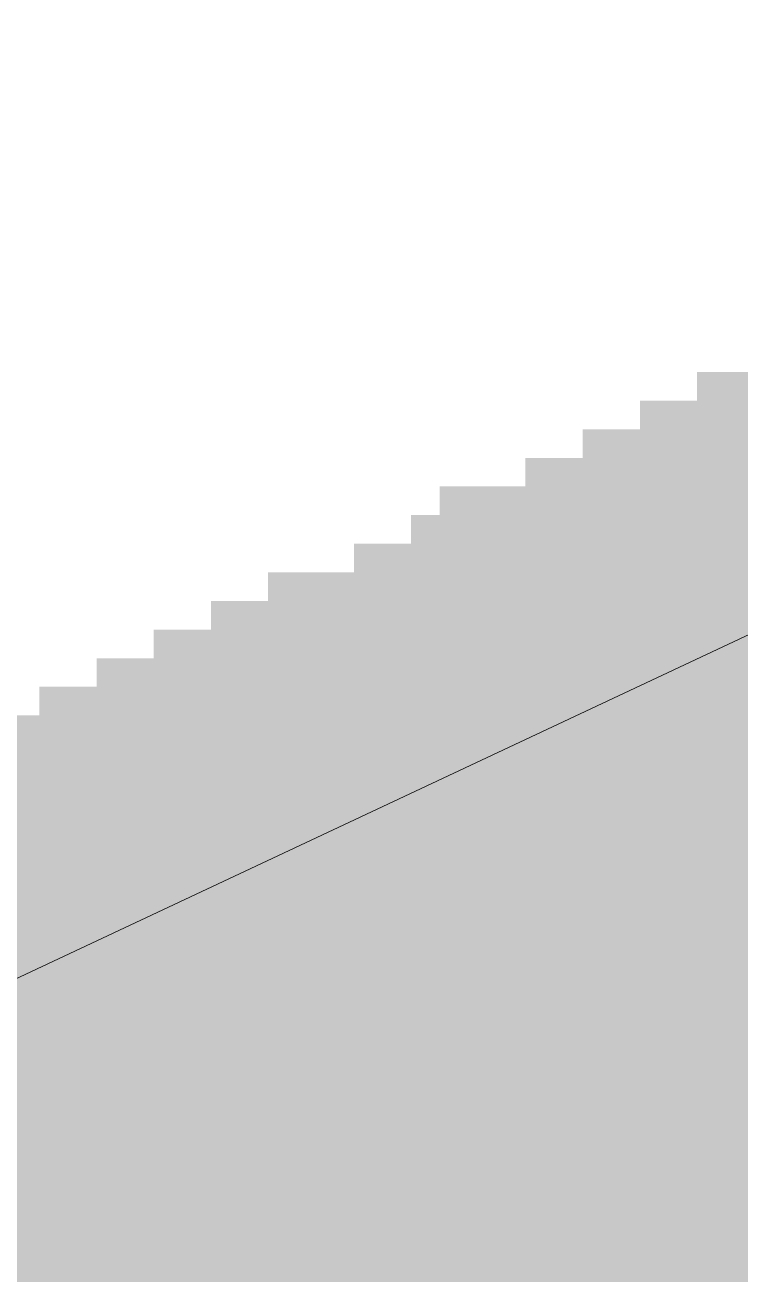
# Model space of a CAD drawing. Header units: millimetres. Extents: x 5 to 1315, y 5 to 292.
# Drawn here: x 1158.257 to 1160.666, y 91.334 to 95.544 of the extents above; entities that cross this region are included whole.
import ezdxf

# ---------------------------------------------------------------- set-up
doc = ezdxf.new("R2010")
doc.units = ezdxf.units.MM
doc.layers.add('EXISTING', color=7, linetype='Continuous')
doc.layers.add('IMAGES', color=7, linetype='Continuous')

# ---------------------------------------------------------------- blocks, each defined once
blk = doc.blocks.new('SHEET_03')
at = {"layer": 'EXISTING', "color": 250, "lineweight": 9}
blk.add_line((226.0519, 77.2264), (265.0701, 95.5444), dxfattribs=at)
at = {"layer": 'IMAGES', "color": 7}
for points in [[(260.5218, 94.2791), (260.7145, 94.2791), (260.5218, 94.3755), (260.7145, 94.3755)], [(260.3291, 94.1827), (260.4255, 94.1827), (260.3291, 94.2791), (260.4255, 94.2791)], [(260.4255, 94.1827), (260.5218, 94.1827), (260.4255, 94.2791), (260.5218, 94.2791)], [(260.5218, 94.1827), (260.7145, 94.1827), (260.5218, 94.2791), (260.7145, 94.2791)], [(260.1364, 94.0863), (260.2327, 94.0863), (260.1364, 94.1827), (260.2327, 94.1827)], [(260.2327, 94.0863), (260.3291, 94.0863), (260.2327, 94.1827), (260.3291, 94.1827)], [(260.3291, 94.0863), (260.4255, 94.0863), (260.3291, 94.1827), (260.4255, 94.1827)], [(260.4255, 94.0863), (260.5218, 94.0863), (260.4255, 94.1827), (260.5218, 94.1827)], [(260.5218, 94.0863), (261.7745, 94.0863), (260.5218, 94.1827), (261.7745, 94.1827)], [(259.9436, 93.9899), (260.04, 93.9899), (259.9436, 94.0863), (260.04, 94.0863)], [(260.04, 93.9899), (260.1364, 93.9899), (260.04, 94.0863), (260.1364, 94.0863)], [(260.1364, 93.9899), (260.2327, 93.9899), (260.1364, 94.0863), (260.2327, 94.0863)], [(260.2327, 93.9899), (260.3291, 93.9899), (260.2327, 94.0863), (260.3291, 94.0863)], [(260.3291, 93.9899), (261.4855, 93.9899), (260.3291, 94.0863), (261.4855, 94.0863)], [(259.6545, 93.8935), (259.8473, 93.8935), (259.6545, 93.9899), (259.8473, 93.9899)], [(259.8473, 93.8935), (259.9436, 93.8935), (259.8473, 93.9899), (259.9436, 93.9899)], [(259.9436, 93.8935), (260.1364, 93.8935), (259.9436, 93.9899), (260.1364, 93.9899)], [(260.1364, 93.8935), (261.3891, 93.8935), (260.1364, 93.9899), (261.3891, 93.9899)], [(259.5582, 93.797), (259.6545, 93.797), (259.5582, 93.8935), (259.6545, 93.8935)], [(259.6545, 93.797), (259.7509, 93.797), (259.6545, 93.8935), (259.7509, 93.8935)], [(259.7509, 93.797), (259.8473, 93.797), (259.7509, 93.8935), (259.8473, 93.8935)], [(259.8473, 93.797), (261.1, 93.797), (259.8473, 93.8935), (261.1, 93.8935)], [(259.3655, 93.7006), (259.5582, 93.7006), (259.3655, 93.797), (259.5582, 93.797)], [(259.5582, 93.7006), (259.6545, 93.7006), (259.5582, 93.797), (259.6545, 93.797)], [(259.6545, 93.7006), (259.8473, 93.7006), (259.6545, 93.797), (259.8473, 93.797)], [(259.8473, 93.7006), (260.9073, 93.7006), (259.8473, 93.797), (260.9073, 93.797)], [(259.0764, 93.6042), (259.1727, 93.6042), (259.0764, 93.7006), (259.1727, 93.7006)], [(259.1727, 93.6042), (259.2691, 93.6042), (259.1727, 93.7006), (259.2691, 93.7006)], [(259.2691, 93.6042), (259.5582, 93.6042), (259.2691, 93.7006), (259.5582, 93.7006)], [(259.5582, 93.6042), (260.7145, 93.6042), (259.5582, 93.7006), (260.7145, 93.7006)], [(258.8836, 93.5078), (258.98, 93.5078), (258.8836, 93.6042), (258.98, 93.6042)], [(258.98, 93.5078), (259.0764, 93.5078), (258.98, 93.6042), (259.0764, 93.6042)], [(259.0764, 93.5078), (259.1727, 93.5078), (259.0764, 93.6042), (259.1727, 93.6042)], [(259.1727, 93.5078), (259.2691, 93.5078), (259.1727, 93.6042), (259.2691, 93.6042)], [(259.2691, 93.5078), (260.5218, 93.5078), (259.2691, 93.6042), (260.5218, 93.6042)], [(260.5218, 93.5078), (260.6182, 93.5078), (260.5218, 93.6042), (260.6182, 93.6042)], [(260.6182, 93.5078), (260.7145, 93.5078), (260.6182, 93.6042), (260.7145, 93.6042)], [(258.6909, 93.4114), (258.7873, 93.4114), (258.6909, 93.5078), (258.7873, 93.5078)], [(258.7873, 93.4114), (258.8836, 93.4114), (258.7873, 93.5078), (258.8836, 93.5078)], [(258.8836, 93.4114), (259.0764, 93.4114), (258.8836, 93.5078), (259.0764, 93.5078)], [(259.0764, 93.4114), (259.1727, 93.4114), (259.0764, 93.5078), (259.1727, 93.5078)], [(259.1727, 93.4114), (260.2327, 93.4114), (259.1727, 93.5078), (260.2327, 93.5078)], [(260.2327, 93.4114), (260.4255, 93.4114), (260.2327, 93.5078), (260.4255, 93.5078)], [(260.4255, 93.4114), (260.5218, 93.4114), (260.4255, 93.5078), (260.5218, 93.5078)], [(260.5218, 93.4114), (260.6182, 93.4114), (260.5218, 93.5078), (260.6182, 93.5078)], [(260.6182, 93.315), (260.7145, 93.315), (260.6182, 93.5078), (260.7145, 93.5078)], [(258.4982, 93.315), (258.5945, 93.315), (258.4982, 93.4114), (258.5945, 93.4114)], [(258.5945, 93.315), (258.6909, 93.315), (258.5945, 93.4114), (258.6909, 93.4114)], [(258.6909, 93.315), (258.8836, 93.315), (258.6909, 93.4114), (258.8836, 93.4114)], [(258.8836, 93.315), (260.04, 93.315), (258.8836, 93.4114), (260.04, 93.4114)], [(260.04, 93.315), (260.1364, 93.315), (260.04, 93.4114), (260.1364, 93.4114)], [(260.1364, 93.315), (260.2327, 93.315), (260.1364, 93.4114), (260.2327, 93.4114)], [(260.2327, 93.315), (260.3291, 93.315), (260.2327, 93.4114), (260.3291, 93.4114)], [(260.3291, 93.315), (260.4255, 93.315), (260.3291, 93.4114), (260.4255, 93.4114)], [(260.4255, 93.315), (260.5218, 93.315), (260.4255, 93.4114), (260.5218, 93.4114)], [(260.5218, 93.315), (260.6182, 93.315), (260.5218, 93.4114), (260.6182, 93.4114)], [(258.3055, 93.2186), (258.4018, 93.2186), (258.3055, 93.315), (258.4018, 93.315)], [(258.4018, 93.2186), (258.4982, 93.2186), (258.4018, 93.315), (258.4982, 93.315)], [(258.4982, 93.2186), (258.6909, 93.2186), (258.4982, 93.315), (258.6909, 93.315)], [(258.6909, 93.2186), (259.9436, 93.2186), (258.6909, 93.315), (259.9436, 93.315)], [(259.9436, 93.2186), (260.04, 93.2186), (259.9436, 93.315), (260.04, 93.315)], [(260.04, 93.2186), (260.1364, 93.2186), (260.04, 93.315), (260.1364, 93.315)], [(260.1364, 93.2186), (260.2327, 93.2186), (260.1364, 93.315), (260.2327, 93.315)], [(260.2327, 93.2186), (260.3291, 93.2186), (260.2327, 93.315), (260.3291, 93.315)], [(260.3291, 93.2186), (260.4255, 93.2186), (260.3291, 93.315), (260.4255, 93.315)], [(260.4255, 93.2186), (260.5218, 93.2186), (260.4255, 93.315), (260.5218, 93.315)], [(260.5218, 93.2186), (260.6182, 93.2186), (260.5218, 93.315), (260.6182, 93.315)], [(260.6182, 93.2186), (260.7145, 93.2186), (260.6182, 93.315), (260.7145, 93.315)], [(258.2091, 93.1222), (258.4018, 93.1222), (258.2091, 93.2186), (258.4018, 93.2186)], [(258.4018, 93.1222), (258.4982, 93.1222), (258.4018, 93.2186), (258.4982, 93.2186)], [(258.4982, 93.1222), (259.6545, 93.1222), (258.4982, 93.2186), (259.6545, 93.2186)], [(259.6545, 93.1222), (259.8473, 93.1222), (259.6545, 93.2186), (259.8473, 93.2186)], [(259.8473, 93.1222), (259.9436, 93.1222), (259.8473, 93.2186), (259.9436, 93.2186)], [(259.9436, 93.1222), (260.04, 93.1222), (259.9436, 93.2186), (260.04, 93.2186)], [(260.04, 93.1222), (260.1364, 93.1222), (260.04, 93.2186), (260.1364, 93.2186)], [(260.1364, 93.1222), (260.2327, 93.1222), (260.1364, 93.2186), (260.2327, 93.2186)], [(260.2327, 93.1222), (260.3291, 93.1222), (260.2327, 93.2186), (260.3291, 93.2186)], [(260.3291, 93.1222), (260.4255, 93.1222), (260.3291, 93.2186), (260.4255, 93.2186)], [(260.4255, 93.1222), (262.16, 93.1222), (260.4255, 93.2186), (262.16, 93.2186)], [(258.2091, 93.0258), (259.5582, 93.0258), (258.2091, 93.1222), (259.5582, 93.1222)], [(259.5582, 93.0258), (259.6545, 93.0258), (259.5582, 93.1222), (259.6545, 93.1222)], [(259.6545, 93.0258), (259.7509, 93.0258), (259.6545, 93.1222), (259.7509, 93.1222)], [(259.7509, 93.0258), (259.8473, 93.0258), (259.7509, 93.1222), (259.8473, 93.1222)], [(259.8473, 93.0258), (259.9436, 93.0258), (259.8473, 93.1222), (259.9436, 93.1222)], [(259.9436, 93.0258), (260.04, 93.0258), (259.9436, 93.1222), (260.04, 93.1222)], [(260.04, 93.0258), (260.1364, 93.0258), (260.04, 93.1222), (260.1364, 93.1222)], [(260.1364, 93.0258), (260.2327, 93.0258), (260.1364, 93.1222), (260.2327, 93.1222)], [(260.2327, 93.0258), (260.3291, 93.0258), (260.2327, 93.1222), (260.3291, 93.1222)], [(260.3291, 93.0258), (262.16, 93.0258), (260.3291, 93.1222), (262.16, 93.1222)], [(258.1127, 92.9294), (259.2691, 92.9294), (258.1127, 93.0258), (259.2691, 93.0258)], [(259.2691, 92.9294), (259.4618, 92.9294), (259.2691, 93.0258), (259.4618, 93.0258)], [(259.4618, 92.9294), (259.5582, 92.9294), (259.4618, 93.0258), (259.5582, 93.0258)], [(259.5582, 92.9294), (259.6545, 92.9294), (259.5582, 93.0258), (259.6545, 93.0258)], [(259.6545, 92.9294), (259.7509, 92.9294), (259.6545, 93.0258), (259.7509, 93.0258)], [(259.7509, 92.9294), (259.8473, 92.9294), (259.7509, 93.0258), (259.8473, 93.0258)], [(259.8473, 92.9294), (259.9436, 92.9294), (259.8473, 93.0258), (259.9436, 93.0258)], [(259.9436, 92.9294), (260.04, 92.9294), (259.9436, 93.0258), (260.04, 93.0258)], [(260.04, 92.9294), (262.0636, 92.9294), (260.04, 93.0258), (262.0636, 93.0258)], [(257.92, 92.833), (259.0764, 92.833), (257.92, 92.9294), (259.0764, 92.9294)], [(259.0764, 92.833), (259.1727, 92.833), (259.0764, 92.9294), (259.1727, 92.9294)], [(259.1727, 92.833), (259.2691, 92.833), (259.1727, 92.9294), (259.2691, 92.9294)], [(259.2691, 92.833), (259.3655, 92.833), (259.2691, 92.9294), (259.3655, 92.9294)], [(259.3655, 92.833), (259.4618, 92.833), (259.3655, 92.9294), (259.4618, 92.9294)], [(259.4618, 92.833), (259.5582, 92.833), (259.4618, 92.9294), (259.5582, 92.9294)], [(259.5582, 92.833), (259.7509, 92.833), (259.5582, 92.9294), (259.7509, 92.9294)], [(259.7509, 92.833), (259.9436, 92.833), (259.7509, 92.9294), (259.9436, 92.9294)], [(259.9436, 92.833), (261.5818, 92.833), (259.9436, 92.9294), (261.5818, 92.9294)], [(257.7273, 92.7366), (258.7873, 92.7366), (257.7273, 92.833), (258.7873, 92.833)], [(258.7873, 92.7366), (258.8836, 92.7366), (258.7873, 92.833), (258.8836, 92.833)], [(258.8836, 92.7366), (258.98, 92.7366), (258.8836, 92.833), (258.98, 92.833)], [(258.98, 92.7366), (259.0764, 92.7366), (258.98, 92.833), (259.0764, 92.833)], [(259.0764, 92.7366), (259.1727, 92.7366), (259.0764, 92.833), (259.1727, 92.833)], [(259.1727, 92.6402), (259.2691, 92.6402), (259.1727, 92.833), (259.2691, 92.833)], [(259.2691, 92.7366), (259.3655, 92.7366), (259.2691, 92.833), (259.3655, 92.833)], [(259.3655, 92.7366), (259.4618, 92.7366), (259.3655, 92.833), (259.4618, 92.833)], [(259.4618, 92.7366), (259.7509, 92.7366), (259.4618, 92.833), (259.7509, 92.833)], [(259.7509, 92.7366), (261.5818, 92.7366), (259.7509, 92.833), (261.5818, 92.833)], [(257.4382, 92.6402), (258.5945, 92.6402), (257.4382, 92.7366), (258.5945, 92.7366)], [(258.5945, 92.5438), (258.6909, 92.5438), (258.5945, 92.7366), (258.6909, 92.7366)], [(258.6909, 92.6402), (258.7873, 92.6402), (258.6909, 92.7366), (258.7873, 92.7366)], [(258.7873, 92.6402), (258.8836, 92.6402), (258.7873, 92.7366), (258.8836, 92.7366)], [(258.8836, 92.6402), (258.98, 92.6402), (258.8836, 92.7366), (258.98, 92.7366)], [(258.98, 92.6402), (259.1727, 92.6402), (258.98, 92.7366), (259.1727, 92.7366)], [(259.2691, 92.6402), (259.3655, 92.6402), (259.2691, 92.7366), (259.3655, 92.7366)], [(259.3655, 92.6402), (259.4618, 92.6402), (259.3655, 92.7366), (259.4618, 92.7366)], [(259.4618, 92.6402), (261.3891, 92.6402), (259.4618, 92.7366), (261.3891, 92.7366)], [(257.3418, 92.5438), (258.4982, 92.5438), (257.3418, 92.6402), (258.4982, 92.6402)], [(258.4982, 92.5438), (258.5945, 92.5438), (258.4982, 92.6402), (258.5945, 92.6402)], [(258.6909, 92.5438), (258.7873, 92.5438), (258.6909, 92.6402), (258.7873, 92.6402)], [(258.7873, 92.5438), (258.98, 92.5438), (258.7873, 92.6402), (258.98, 92.6402)], [(258.98, 92.5438), (259.0764, 92.5438), (258.98, 92.6402), (259.0764, 92.6402)], [(259.0764, 92.5438), (259.1727, 92.5438), (259.0764, 92.6402), (259.1727, 92.6402)], [(259.1727, 92.5438), (259.2691, 92.5438), (259.1727, 92.6402), (259.2691, 92.6402)], [(259.2691, 92.5438), (261.0036, 92.5438), (259.2691, 92.6402), (261.0036, 92.6402)], [(258.2091, 92.4474), (258.3055, 92.4474), (258.2091, 92.5438), (258.3055, 92.5438)], [(258.3055, 92.4474), (258.4018, 92.4474), (258.3055, 92.5438), (258.4018, 92.5438)], [(258.4018, 92.4474), (258.4982, 92.4474), (258.4018, 92.5438), (258.4982, 92.5438)], [(258.4982, 92.4474), (258.5945, 92.4474), (258.4982, 92.5438), (258.5945, 92.5438)], [(258.5945, 92.4474), (258.6909, 92.4474), (258.5945, 92.5438), (258.6909, 92.5438)], [(258.6909, 92.4474), (258.7873, 92.4474), (258.6909, 92.5438), (258.7873, 92.5438)], [(258.7873, 92.4474), (258.8836, 92.4474), (258.7873, 92.5438), (258.8836, 92.5438)], [(258.8836, 92.4474), (259.0764, 92.4474), (258.8836, 92.5438), (259.0764, 92.5438)], [(259.0764, 92.4474), (260.9073, 92.4474), (259.0764, 92.5438), (260.9073, 92.5438)], [(258.2091, 92.351), (258.3055, 92.351), (258.2091, 92.4474), (258.3055, 92.4474)], [(258.3055, 92.351), (258.4018, 92.351), (258.3055, 92.4474), (258.4018, 92.4474)], [(258.4018, 92.351), (258.5945, 92.351), (258.4018, 92.4474), (258.5945, 92.4474)], [(258.5945, 92.351), (258.6909, 92.351), (258.5945, 92.4474), (258.6909, 92.4474)], [(258.6909, 92.351), (258.7873, 92.351), (258.6909, 92.4474), (258.7873, 92.4474)], [(258.7873, 92.351), (258.8836, 92.351), (258.7873, 92.4474), (258.8836, 92.4474)], [(258.8836, 92.351), (260.8109, 92.351), (258.8836, 92.4474), (260.8109, 92.4474)], [(258.1127, 92.2546), (258.4018, 92.2546), (258.1127, 92.351), (258.4018, 92.351)], [(258.4018, 92.2546), (258.4982, 92.2546), (258.4018, 92.351), (258.4982, 92.351)], [(258.4982, 92.2546), (258.6909, 92.2546), (258.4982, 92.351), (258.6909, 92.351)], [(258.6909, 92.2546), (260.6182, 92.2546), (258.6909, 92.351), (260.6182, 92.351)], [(260.6182, 92.2546), (260.7145, 92.2546), (260.6182, 92.351), (260.7145, 92.351)], [(258.2091, 92.1582), (258.3055, 92.1582), (258.2091, 92.2546), (258.3055, 92.2546)], [(258.3055, 92.1582), (258.4018, 92.1582), (258.3055, 92.2546), (258.4018, 92.2546)], [(258.4018, 92.1582), (260.2327, 92.1582), (258.4018, 92.2546), (260.2327, 92.2546)], [(260.2327, 92.0618), (260.4255, 92.0618), (260.2327, 92.2546), (260.4255, 92.2546)], [(260.4255, 92.1582), (260.5218, 92.1582), (260.4255, 92.2546), (260.5218, 92.2546)], [(260.5218, 92.1582), (260.6182, 92.1582), (260.5218, 92.2546), (260.6182, 92.2546)], [(260.6182, 92.1582), (260.7145, 92.1582), (260.6182, 92.2546), (260.7145, 92.2546)], [(258.2091, 92.0618), (260.1364, 92.0618), (258.2091, 92.1582), (260.1364, 92.1582)], [(260.1364, 92.0618), (260.2327, 92.0618), (260.1364, 92.1582), (260.2327, 92.1582)], [(260.4255, 92.0618), (260.5218, 92.0618), (260.4255, 92.1582), (260.5218, 92.1582)], [(260.5218, 92.0618), (260.6182, 92.0618), (260.5218, 92.1582), (260.6182, 92.1582)], [(260.6182, 92.0618), (265.34, 92.0618), (260.6182, 92.1582), (265.34, 92.1582)], [(258.0164, 91.9654), (259.7509, 91.9654), (258.0164, 92.0618), (259.7509, 92.0618)], [(259.7509, 91.9654), (259.8473, 91.9654), (259.7509, 92.0618), (259.8473, 92.0618)], [(259.8473, 91.9654), (260.04, 91.9654), (259.8473, 92.0618), (260.04, 92.0618)], [(260.04, 91.9654), (260.2327, 91.9654), (260.04, 92.0618), (260.2327, 92.0618)], [(260.2327, 91.9654), (260.4255, 91.9654), (260.2327, 92.0618), (260.4255, 92.0618)], [(260.4255, 91.9654), (265.1473, 91.9654), (260.4255, 92.0618), (265.1473, 92.0618)], [(257.92, 91.869), (259.7509, 91.869), (257.92, 91.9654), (259.7509, 91.9654)], [(259.7509, 91.7726), (259.8473, 91.7726), (259.7509, 91.9654), (259.8473, 91.9654)], [(259.8473, 91.869), (259.9436, 91.869), (259.8473, 91.9654), (259.9436, 91.9654)], [(259.9436, 91.869), (260.04, 91.869), (259.9436, 91.9654), (260.04, 91.9654)], [(260.04, 91.869), (260.1364, 91.869), (260.04, 91.9654), (260.1364, 91.9654)], [(260.1364, 91.869), (264.9545, 91.869), (260.1364, 91.9654), (264.9545, 91.9654)], [(257.6309, 91.7726), (259.2691, 91.7726), (257.6309, 91.869), (259.2691, 91.869)], [(259.2691, 91.7726), (259.4618, 91.7726), (259.2691, 91.869), (259.4618, 91.869)], [(259.4618, 91.7726), (259.6545, 91.7726), (259.4618, 91.869), (259.6545, 91.869)], [(259.6545, 91.7726), (259.7509, 91.7726), (259.6545, 91.869), (259.7509, 91.869)], [(259.8473, 91.7726), (259.9436, 91.7726), (259.8473, 91.869), (259.9436, 91.869)], [(259.9436, 91.7726), (260.04, 91.7726), (259.9436, 91.869), (260.04, 91.869)], [(260.04, 91.7726), (264.6655, 91.7726), (260.04, 91.869), (264.6655, 91.869)], [(257.4382, 91.6762), (259.1727, 91.6762), (257.4382, 91.7726), (259.1727, 91.7726)], [(259.1727, 91.6762), (259.2691, 91.6762), (259.1727, 91.7726), (259.2691, 91.7726)], [(259.2691, 91.6762), (259.3655, 91.6762), (259.2691, 91.7726), (259.3655, 91.7726)], [(259.3655, 91.5798), (259.4618, 91.5798), (259.3655, 91.7726), (259.4618, 91.7726)], [(259.4618, 91.5798), (259.5582, 91.5798), (259.4618, 91.7726), (259.5582, 91.7726)], [(259.5582, 91.6762), (259.6545, 91.6762), (259.5582, 91.7726), (259.6545, 91.7726)], [(259.6545, 91.6762), (259.7509, 91.6762), (259.6545, 91.7726), (259.7509, 91.7726)], [(259.7509, 91.6762), (259.8473, 91.6762), (259.7509, 91.7726), (259.8473, 91.7726)], [(259.8473, 91.6762), (264.6655, 91.6762), (259.8473, 91.7726), (264.6655, 91.7726)], [(257.1491, 91.5798), (259.0764, 91.5798), (257.1491, 91.6762), (259.0764, 91.6762)], [(259.0764, 91.5798), (259.1727, 91.5798), (259.0764, 91.6762), (259.1727, 91.6762)], [(259.1727, 91.5798), (259.3655, 91.5798), (259.1727, 91.6762), (259.3655, 91.6762)], [(259.5582, 91.5798), (264.28, 91.5798), (259.5582, 91.6762), (264.28, 91.6762)], [(257.0527, 91.4834), (258.6909, 91.4834), (257.0527, 91.5798), (258.6909, 91.5798)], [(258.6909, 91.4834), (258.7873, 91.4834), (258.6909, 91.5798), (258.7873, 91.5798)], [(258.7873, 91.4834), (258.98, 91.4834), (258.7873, 91.5798), (258.98, 91.5798)], [(258.98, 91.4834), (259.2691, 91.4834), (258.98, 91.5798), (259.2691, 91.5798)], [(259.2691, 91.4834), (259.4618, 91.4834), (259.2691, 91.5798), (259.4618, 91.5798)], [(259.4618, 91.4834), (264.0873, 91.4834), (259.4618, 91.5798), (264.0873, 91.5798)], [(256.7636, 91.387), (258.5945, 91.387), (256.7636, 91.4834), (258.5945, 91.4834)], [(258.5945, 91.387), (258.6909, 91.387), (258.5945, 91.4834), (258.6909, 91.4834)], [(258.6909, 91.387), (258.8836, 91.387), (258.6909, 91.4834), (258.8836, 91.4834)], [(258.8836, 91.387), (258.98, 91.387), (258.8836, 91.4834), (258.98, 91.4834)], [(258.98, 91.387), (259.0764, 91.387), (258.98, 91.4834), (259.0764, 91.4834)], [(259.0764, 91.387), (259.2691, 91.387), (259.0764, 91.4834), (259.2691, 91.4834)], [(259.2691, 91.387), (263.8945, 91.387), (259.2691, 91.4834), (263.8945, 91.4834)], [(256.5709, 91.2906), (258.4982, 91.2906), (256.5709, 91.387), (258.4982, 91.387)], [(258.4982, 91.2906), (258.5945, 91.2906), (258.4982, 91.387), (258.5945, 91.387)], [(258.5945, 91.2906), (258.6909, 91.2906), (258.5945, 91.387), (258.6909, 91.387)], [(258.6909, 91.2906), (258.7873, 91.2906), (258.6909, 91.387), (258.7873, 91.387)], [(258.7873, 91.2906), (258.8836, 91.2906), (258.7873, 91.387), (258.8836, 91.387)], [(258.8836, 91.2906), (258.98, 91.2906), (258.8836, 91.387), (258.98, 91.387)], [(258.98, 91.2906), (263.7018, 91.2906), (258.98, 91.387), (263.7018, 91.387)]]:
    blk.add_solid(points, dxfattribs=at)

msp = doc.modelspace()

# ---------------------------------------------------------------- block references
msp.add_blockref('SHEET_03', (900, 0))

doc.saveas('drawing.dxf')
